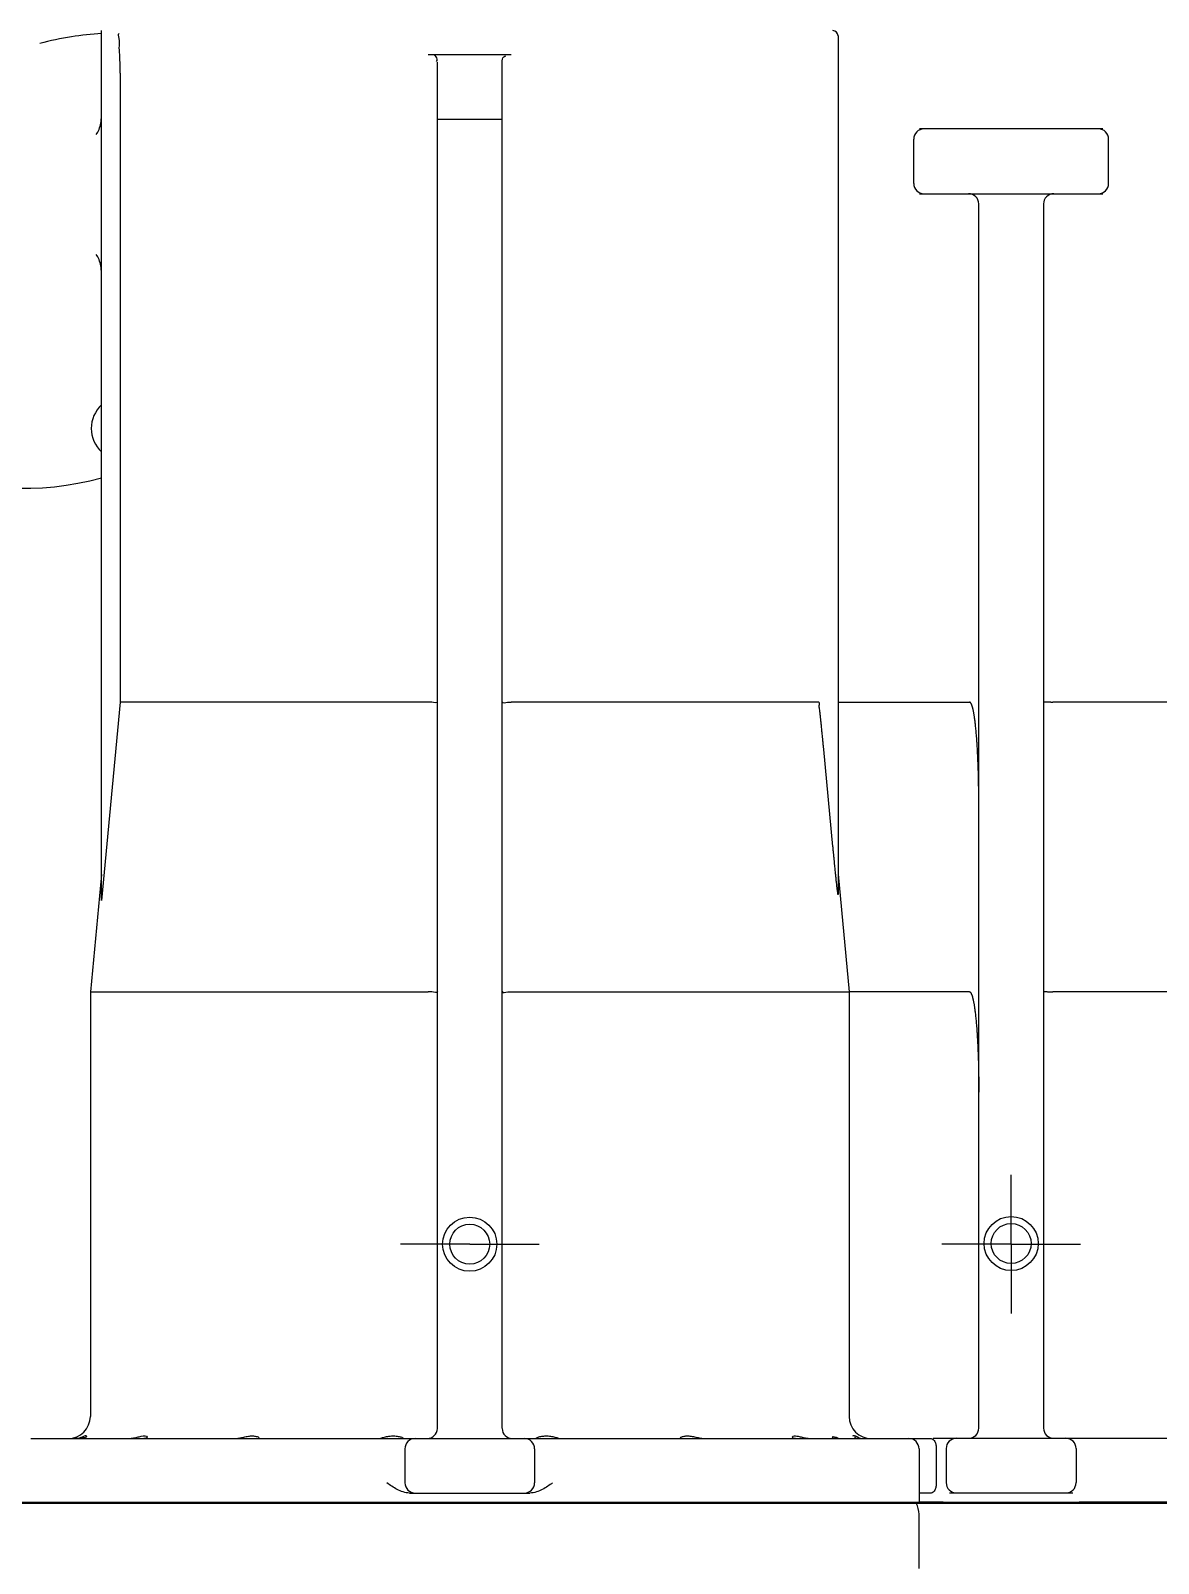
# Model space of a CAD drawing. Extents: x -18489 to 195597, y -1599 to 112111.
# Drawn here: x -16433.5 to -16367.4, y 8182.7 to 8272.6 of the extents above; entities that cross this region are included whole.
import ezdxf

# ---------------------------------------------------------------- set-up
doc = ezdxf.new("R2010")
doc.units = 0
doc.header["$LTSCALE"] = 100
doc.layers.add('188K-SM-03-F10-MECH-EQ-Y2257103$0$Micron CUP L10 CDA EQU$0$M-EQPM-AD', color=5, linetype='Continuous')

# ---------------------------------------------------------------- blocks, each defined once
blk = doc.blocks.new('188K-SM-03-F10-MECH-EQ-Y2257103$0$Micron CUP L10 CDA EQU$0$XCM7Q30CDA-200K$0$xCUP-L40-M03-HVAC-EQ$0$xCUP-L40-M03-HVAC-EQ$0$XCUP-L40-HVAC-EQ$0$C700')
for p, q in [((-263.41, -506.58), (-263.41, -538.32)), ((-644.24, -545.4), (-357.27, -545.4)), ((-262.88, -544.77), (-643.6, -544.77)), ((-281.93, -545.43), (-352.84, -545.43)), ((-277.5, -545.4), (-263.38, -545.4)), ((-262.88, -544.77), (-263.38, -545.27)), ((-263.38, -545.27), (284.66, -545.27)), ((-263.38, -576.75), (-263.38, -545.27)), ((262.87, -544.77), (-262.87, -544.77)), ((-355.47, -576.85), (-355.47, -556.86)), ((-281.28, -550.86), (-353.48, -550.86)), ((-279.3, -576.85), (-279.3, -556.86)), ((-273.48, -576.75), (-273.48, -556.76)), ((-270.49, -550.76), (-263.38, -550.76)), ((-37.98, -576.75), (-37.98, -556.76)), ((35.23, -550.76), (-35.23, -550.76)), ((37.98, -576.75), (37.98, -556.76)), ((-271.6, -582.85), (-643.04, -582.85)), ((-257.39, -582.75), (-270.49, -582.75)), ((257.38, -582.75), (-257.38, -582.75)), ((-225.95, -583.7), (-225.97, -583.75)), ((-336.37, -1306.77), (-336.37, -588.85)), ((-298.39, -588.85), (-298.39, -1306.77)), ((-18.99, -588.75), (-18.99, -1389.82)), ((18.99, -588.75), (18.99, -1389.82)), ((-222.4, -844.63), (-222.4, -595.74)), ((222.4, -844.63), (222.4, -595.74)), ((-317.38, -696.7), (-317.38, -656.08)), ((-317.38, -696.7), (-358.01, -696.7)), ((-317.38, -696.7), (-276.76, -696.7)), ((-317.38, -696.7), (-317.38, -737.32)), ((0, -696.7), (-40.62, -696.7)), ((0, -696.7), (40.62, -696.7)), ((-599.98, -844.73), (-341.86, -844.73)), ((-292.91, -844.73), (-222.4, -844.73)), ((-24.33, -844.63), (-222.4, -844.63)), ((-215.9, -913.66), (-222.4, -844.63)), ((222.4, -844.63), (24.33, -844.63)), ((215.92, -913.48), (222.4, -844.63)), ((204.89, -1014.56), (215.9, -898.35)), ((215.9, -898.35), (215.9, -1408.38)), ((-215.9, -1405.38), (-215.9, -901.8)), ((-212.91, -930), (-207.53, -986.73)), ((-585.55, -1014.66), (-341.83, -1014.66)), ((-215.9, -1014.66), (-292.94, -1014.66)), ((-204.56, -1014.56), (-24.28, -1014.56)), ((24.28, -1014.56), (204.89, -1014.56)), ((204.89, -1383.39), (204.89, -1014.56)), ((-374.51, -1318.77), (-374.51, -1344.76)), ((-263.57, -1312.77), (-371.2, -1312.77)), ((-260.26, -1318.77), (-260.26, -1344.76)), ((-371.2, -1350.76), (-263.57, -1350.76)), ((-18.99, -1356.36), (18.99, -1356.36)), ((24.28, -1394.34), (-24.28, -1394.34))]:
    blk.add_line(p, q)
for points in [[(-123.8, -582.75), (-123.71, -582.75), (-123.63, -582.77), (-123.57, -582.79), (-123.53, -582.83), (-123.5, -582.87), (-123.49, -582.92)], [(123.49, -582.92), (123.5, -582.87), (123.52, -582.83), (123.57, -582.79), (123.63, -582.77), (123.71, -582.75), (123.8, -582.75)]]:
    blk.add_lwpolyline(points)
for centre, radius in [((-317.38, -697.1), 15.87), ((0, -696.7), 15.87), ((-317.38, -697.1), 11.7), ((0, -696.7), 11.7)]:
    blk.add_circle(centre, radius)
for centre, radius, start, end in [((-250.71, -538.32), 12.69, 180, 210.52232), ((-349.47, -556.86), 6, 90, 180), ((-285.3, -556.86), 6, 0, 90), ((-31.99, -556.76), 6, 90, 180), ((31.98, -556.76), 6, 0, 90), ((-349.47, -576.85), 6, 180, 270), ((-342.37, -588.85), 6, 0, 90), ((-292.39, -588.85), 6, 90, 180), ((-285.3, -576.85), 6, 270, 0), ((-257.39, -576.75), 6, 180, 270), ((-235.4, -595.74), 12.99, 0, 90), ((-31.99, -576.75), 6, 180, 270), ((-24.99, -588.75), 6, 1.18406, 90), ((24.99, -588.75), 6, 90, 178.81594), ((31.98, -576.75), 6, 270, 0), ((235.39, -595.74), 12.99, 90, 180), ((261.57, -1312.92), 172.92, 246.66908, 105.31561), ((202.79, -1175.11), 19.04, 313.55821, 46.43104), ((-342.37, -1306.77), 6, 270, 0), ((-292.39, -1306.77), 6, 180, 270), ((-368.51, -1318.77), 6, 90, 180), ((-266.26, -1318.77), 6, 0, 90), ((-368.51, -1344.76), 6, 180, 270), ((-266.26, -1344.76), 6, 270, 0), ((-212.91, -1405.38), 3, 180, 270)]:
    blk.add_arc(centre, radius, start, end)
for points, knots in [([(-352.84, -545.43), (-353.28, -545.43), (-354.22, -545.42), (-355.7, -545.41), (-356.73, -545.4), (-357.27, -545.4)], [0, 0, 0, 0, 1.329312, 2.817531, 4.431162, 4.431162, 4.431162, 4.431162]), ([(-277.5, -545.4), (-278.04, -545.4), (-279.07, -545.41), (-280.55, -545.42), (-281.49, -545.43), (-281.93, -545.43)], [0, 0, 0, 0, 1.617691, 3.106051, 4.431259, 4.431259, 4.431259, 4.431259]), ([(-273.48, -556.76), (-273.48, -555.99), (-273.33, -554.52), (-272.71, -552.31), (-271.4, -550.76), (-270.49, -550.76)], [0, 0, 0, 0, 2.306396, 4.357776, 7.111232, 7.111232, 7.111232, 7.111232]), ([(-48.58, -556.76), (-47.62, -556.08), (-45.67, -554.7), (-42.56, -552.78), (-39.1, -551.24), (-36.53, -550.76), (-35.23, -550.76)], [0, 0, 0, 0, 3.524927, 7.180799, 10.946958, 14.850898, 14.850898, 14.850898, 14.850898]), ([(35.23, -550.76), (36.53, -550.76), (39.09, -551.24), (42.56, -552.78), (45.67, -554.7), (47.62, -556.08), (48.58, -556.76)], [0, 0, 0, 0, 3.90394, 7.670099, 11.325971, 14.850898, 14.850898, 14.850898, 14.850898]), ([(-270.49, -582.75), (-271.4, -582.75), (-272.71, -581.2), (-273.33, -579), (-273.48, -577.52), (-273.48, -576.75)], [0, 0, 0, 0, 2.753456, 4.804837, 7.111232, 7.111232, 7.111232, 7.111232]), ([(-229.11, -582.75), (-228.02, -582.75), (-225.65, -582.28), (-225.91, -583.58), (-225.95, -583.7)], [0, 0, 0, 0, 3.276364, 3.649474, 3.649474, 3.649474, 3.649474]), ([(-226.14, -584.23), (-226.65, -583.98), (-227.34, -583.58), (-228.09, -583.29), (-228.32, -583.22)], [0, 0, 0, 0, 1.694907, 2.400033, 2.400033, 2.400033, 2.400033]), ([(-214.82, -582.75), (-214.17, -582.75), (-212.78, -582.49), (-212.92, -583.25), (-212.94, -583.32)], [0, 0, 0, 0, 1.947802, 2.147791, 2.147791, 2.147791, 2.147791]), ([(-191.83, -584.19), (-192.06, -584.15), (-193.06, -583.94), (-194.95, -583.49), (-197.5, -582.93), (-199.31, -582.75), (-200.21, -582.75)], [0, 0, 0, 0, 0.674226, 3.083933, 5.822614, 8.51337, 8.51337, 8.51337, 8.51337]), ([(-124.68, -583.89), (-124.86, -583.94), (-125.68, -584.12), (-127.37, -584.39), (-129.82, -584.1), (-132.46, -583.55), (-135.06, -582.97), (-136.79, -582.75), (-137.6, -582.75)], [0, 0, 0, 0, 0.541456, 2.549177, 5.067699, 7.876643, 10.663202, 13.073947, 13.073947, 13.073947, 13.073947]), ([(-44.68, -584.28), (-45.58, -584.29), (-47.36, -584.12), (-49.11, -583.77), (-49.97, -583.55)], [0, 0, 0, 0, 2.680416, 5.346566, 5.346566, 5.346566, 5.346566]), ([(-37.76, -582.75), (-38.56, -582.75), (-39.94, -583.64), (-42.27, -584.11), (-43.84, -584.27), (-44.68, -584.28)], [0, 0, 0, 0, 2.4012, 4.606131, 7.126968, 7.126968, 7.126968, 7.126968]), ([(44.49, -584.28), (43.62, -584.26), (42.06, -584.07), (39.8, -583.59), (38.5, -582.75), (37.76, -582.75)], [0, 0, 0, 0, 2.603205, 4.707957, 6.938441, 6.938441, 6.938441, 6.938441]), ([(50.09, -583.52), (49.2, -583.75), (47.35, -584.13), (45.46, -584.3), (44.49, -584.28)], [0, 0, 0, 0, 2.765364, 5.662135, 5.662135, 5.662135, 5.662135]), ([(137.59, -582.75), (136.78, -582.75), (135.04, -582.97), (132.43, -583.55), (129.82, -584.11), (127.3, -584.37), (125.38, -584.09), (123.49, -583.6), (123.49, -582.92)], [0, 0, 0, 0, 2.435306, 5.234687, 8.018135, 10.511177, 12.529124, 14.566589, 14.566589, 14.566589, 14.566589]), ([(200.21, -582.75), (199.32, -582.75), (197.55, -582.92), (194.89, -583.5), (192.58, -584.06), (189.16, -584.73), (189.16, -583.59)], [0, 0, 0, 0, 2.66781, 5.39413, 7.789534, 11.205085, 11.205085, 11.205085, 11.205085]), ([(224.7, -584.19), (224.7, -583.22), (226.33, -583.09), (227.96, -582.81), (228.02, -583.04)], [0, 0, 0, 0, 2.921134, 3.626221, 3.626221, 3.626221, 3.626221]), ([(232.35, -582.75), (231.53, -582.75), (229.98, -582.93), (227.85, -583.27), (226.73, -583.95), (226.22, -584.2)], [0, 0, 0, 0, 2.460184, 4.675985, 6.364933, 6.364933, 6.364933, 6.364933]), ([(-292.91, -844.73), (-292.95, -844.73), (-293.03, -844.72), (-293.16, -844.68), (-293.29, -844.6), (-293.43, -844.49), (-293.56, -844.35), (-293.68, -844.18), (-293.8, -843.99), (-293.92, -843.78), (-294.04, -843.54), (-294.16, -843.27), (-294.27, -842.98), (-294.39, -842.65), (-294.51, -842.29), (-294.63, -841.9), (-294.75, -841.46), (-294.88, -840.98), (-295.01, -840.46), (-295.14, -839.89), (-295.27, -839.26), (-295.4, -838.57), (-295.54, -837.82), (-295.68, -837), (-295.82, -836.1), (-295.96, -835.12), (-296.11, -834.05), (-296.26, -832.89), (-296.41, -831.62), (-296.56, -830.23), (-296.71, -828.72), (-296.87, -827.07), (-297.02, -825.27), (-297.18, -823.32), (-297.33, -821.18), (-297.48, -818.85), (-297.63, -816.32), (-297.77, -813.55), (-297.91, -810.53), (-298.04, -807.24), (-298.15, -803.65), (-298.25, -799.73), (-298.33, -795.45), (-298.38, -790.77), (-298.39, -787.52), (-298.39, -785.82)], [0, 0, 0, 0, 0.114876, 0.249077, 0.405087, 0.581153, 0.769843, 0.975208, 1.200767, 1.446288, 1.711879, 2.001035, 2.316933, 2.662539, 3.040362, 3.4531, 3.904536, 4.397872, 4.936199, 5.523439, 6.164146, 6.862901, 7.624945, 8.455726, 9.361335, 10.348326, 11.423923, 12.595929, 13.87288, 15.264097, 16.779741, 18.430911, 20.229737, 22.189484, 24.324671, 26.651217, 29.186582, 31.949965, 34.9625, 38.247523, 41.830865, 45.741232, 50.010674, 54.675212, 59.775804, 59.775804, 59.775804, 59.775804]), ([(-336.37, -845.01), (-336.37, -845), (-336.42, -844.97), (-336.51, -844.95), (-336.66, -844.93), (-336.86, -844.9), (-337.11, -844.88), (-337.42, -844.85), (-337.77, -844.83), (-338.17, -844.81), (-338.61, -844.79), (-339.09, -844.78), (-339.6, -844.76), (-340.14, -844.75), (-340.7, -844.74), (-341.27, -844.74), (-341.66, -844.73), (-341.86, -844.73)], [0, 0, 0, 0, 0.040516, 0.132533, 0.280357, 0.48352, 0.740389, 1.048629, 1.405334, 1.807089, 2.250021, 2.729843, 3.241898, 3.781208, 4.342522, 4.92037, 5.508008, 5.508008, 5.508008, 5.508008]), ([(-18.99, -844.91), (-18.99, -843.83), (-22.2, -844.95), (-23.64, -844.63), (-24.33, -844.63)], [0, 0, 0, 0, 3.264784, 5.3511, 5.3511, 5.3511, 5.3511]), ([(18.99, -844.91), (18.99, -843.83), (22.2, -844.95), (23.64, -844.63), (24.33, -844.63)], [0, 0, 0, 0, 3.264784, 5.3511, 5.3511, 5.3511, 5.3511]), ([(-215.9, -901.8), (-215.9, -901.15), (-215.49, -904.41), (-215.36, -905.62), (-215.08, -908.11), (-214.85, -910.3), (-214.6, -912.73), (-214.35, -915.23), (-214.05, -918.16), (-213.78, -920.89), (-213.54, -923.35), (-213.34, -925.41), (-213.13, -927.65), (-212.98, -929.19), (-212.91, -930)], [0, 0, 0, 0, 1.93294, 4.053063, 6.125578, 8.754234, 10.889025, 13.386313, 16.305285, 19.716805, 21.632418, 23.703537, 25.943071, 28.363947, 28.363947, 28.363947, 28.363947]), ([(-298.39, -956.02), (-298.39, -957.71), (-298.38, -960.94), (-298.33, -965.6), (-298.25, -969.85), (-298.15, -973.75), (-298.04, -977.32), (-297.91, -980.6), (-297.78, -983.6), (-297.64, -986.35), (-297.49, -988.88), (-297.34, -991.19), (-297.19, -993.32), (-297.04, -995.27), (-296.88, -997.06), (-296.73, -998.7), (-296.57, -1000.2), (-296.42, -1001.58), (-296.27, -1002.85), (-296.13, -1004.01), (-295.98, -1005.07), (-295.84, -1006.05), (-295.7, -1006.94), (-295.56, -1007.76), (-295.42, -1008.51), (-295.29, -1009.2), (-295.16, -1009.82), (-295.03, -1010.4), (-294.9, -1010.92), (-294.78, -1011.4), (-294.66, -1011.83), (-294.54, -1012.22), (-294.42, -1012.58), (-294.3, -1012.91), (-294.18, -1013.2), (-294.07, -1013.47), (-293.95, -1013.71), (-293.83, -1013.92), (-293.71, -1014.11), (-293.58, -1014.27), (-293.46, -1014.41), (-293.32, -1014.53), (-293.19, -1014.6), (-293.06, -1014.65), (-292.98, -1014.66), (-292.94, -1014.66)], [0, 0, 0, 0, 5.070628, 9.708496, 13.954156, 17.843278, 21.407613, 24.675615, 27.672896, 30.422599, 32.945694, 35.261229, 37.386536, 39.337415, 41.128285, 42.772316, 44.281557, 45.667031, 46.938834, 48.106226, 49.177688, 50.160977, 51.063273, 51.891088, 52.650482, 53.346868, 53.985459, 54.570809, 55.107441, 55.599275, 56.049379, 56.460932, 56.837686, 57.18235, 57.497404, 57.785787, 58.050657, 58.295499, 58.520474, 58.725321, 58.913455, 59.089031, 59.244663, 59.378566, 59.493196, 59.493196, 59.493196, 59.493196]), ([(-207.53, -986.73), (-207.46, -987.5), (-207.31, -988.98), (-207.11, -991.13), (-206.86, -993.68), (-206.58, -996.53), (-206.28, -999.59), (-206.01, -1002.21), (-205.78, -1004.46), (-205.56, -1006.63), (-205.31, -1008.65), (-205.16, -1010.8), (-204.64, -1012.34), (-205.21, -1014.56), (-204.56, -1014.56)], [0, 0, 0, 0, 2.321556, 4.471688, 6.462929, 10.015888, 13.064357, 15.679653, 17.92257, 19.846339, 22.223809, 24.098836, 26.029711, 27.988955, 27.988955, 27.988955, 27.988955]), ([(-336.37, -1014.94), (-336.37, -1014.92), (-336.42, -1014.9), (-336.51, -1014.88), (-336.65, -1014.85), (-336.85, -1014.83), (-337.11, -1014.8), (-337.41, -1014.78), (-337.76, -1014.76), (-338.16, -1014.74), (-338.6, -1014.72), (-339.08, -1014.7), (-339.58, -1014.69), (-340.12, -1014.67), (-340.67, -1014.67), (-341.25, -1014.66), (-341.63, -1014.66), (-341.83, -1014.66)], [0, 0, 0, 0, 0.04029, 0.131671, 0.278481, 0.480293, 0.735514, 1.041849, 1.396427, 1.79587, 2.23634, 2.713583, 3.222977, 3.759577, 4.318169, 4.893323, 5.478273, 5.478273, 5.478273, 5.478273]), ([(-18.99, -1014.84), (-18.99, -1013.76), (-22.17, -1014.87), (-23.59, -1014.56), (-24.28, -1014.56)], [0, 0, 0, 0, 3.231265, 5.301761, 5.301761, 5.301761, 5.301761]), ([(18.99, -1014.84), (18.99, -1013.76), (22.17, -1014.87), (23.59, -1014.56), (24.28, -1014.56)], [0, 0, 0, 0, 3.231265, 5.301761, 5.301761, 5.301761, 5.301761]), ([(215.9, -1266.21), (215.9, -1267.63), (216.16, -1270.32), (217.16, -1274.01), (218.23, -1276.18), (218.9, -1277.09)], [0, 0, 0, 0, 4.263429, 8.055016, 11.434888, 11.434888, 11.434888, 11.434888]), ([(218.9, -1347.52), (218.23, -1348.41), (217.16, -1350.58), (216.16, -1354.24), (215.9, -1356.92), (215.9, -1358.33)], [0, 0, 0, 0, 3.359344, 7.128474, 11.366974, 11.366974, 11.366974, 11.366974]), ([(204.89, -1383.39), (204.89, -1384.64), (204.91, -1387.12), (205.01, -1390.77), (205.12, -1393.17), (205.18, -1394.34)], [0, 0, 0, 0, 3.75344, 7.443847, 10.952515, 10.952515, 10.952515, 10.952515]), ([(-18.99, -1389.82), (-18.99, -1390.96), (-19.14, -1392.9), (-20.73, -1393.54), (-21.15, -1393.6)], [0, 0, 0, 0, 3.418125, 4.708241, 4.708241, 4.708241, 4.708241]), ([(21.05, -1394.34), (20.22, -1393.62), (18.83, -1392.27), (19.43, -1390.67), (19.69, -1390.31)], [0, 0, 0, 0, 3.301266, 4.634028, 4.634028, 4.634028, 4.634028]), ([(205.18, -1394.34), (205.27, -1396.07), (205.67, -1399.49), (204.81, -1402.66), (206.43, -1406.69), (205.46, -1406.68)], [0, 0, 0, 0, 5.21129, 9.430542, 12.344158, 12.344158, 12.344158, 12.344158]), ([(215.78, -1406.76), (221.7, -1406.34), (233.9, -1405.01), (245.94, -1402.54), (252.06, -1400.9)], [0, 0, 0, 0, 17.803548, 36.792354, 36.792354, 36.792354, 36.792354])]:
    blk.add_open_spline(points, degree=3, knots=knots)
for points, start_tangent, end_tangent in [([(-224.7, -584.19), (-226.14, -584.23)], (0, -1), (-0.901258, 0.433283)), ([(-212.65, -583.4), (-215.69, -583.23)], (0, -1), (-0.959551, 0.281536)), ([(-189.16, -583.59), (-191.83, -584.19)], (0, -1), (-0.98336, 0.18167)), ([(-190.99, -582.75), (-189.16, -583.59)], (1, 0), (0, -1)), ([(-123.49, -582.92), (-124.68, -583.89)], (0, -1), (-0.964127, -0.265441)), ([(-49.97, -583.55), (-54.03, -582.75)], (-0.968948, 0.247266), (-1, 0)), ([(54.03, -582.75), (50.09, -583.52)], (-1, 0), (-0.9685, -0.249012)), ([(189.16, -583.59), (190.99, -582.75)], (0, 1), (1, 0)), ([(226.22, -584.2), (224.7, -584.19)], (-0.899052, -0.437843), (0, 1))]:
    blk.add_spline(points, degree=3, dxfattribs=dict(start_tangent=start_tangent, end_tangent=end_tangent))
blk = doc.blocks.new('188K-SM-03-F10-MECH-EQ-Y2257103')
at = {"layer": '188K-SM-03-F10-MECH-EQ-Y2257103$0$Micron CUP L10 CDA EQU$0$M-EQPM-AD', "lineweight": 0, "ltscale": 0.1, "xscale": 0.1, "yscale": 0.1, "zscale": 0.1, "rotation": 179.9999999999998}
blk.add_blockref('188K-SM-03-F10-MECH-EQ-Y2257103$0$Micron CUP L10 CDA EQU$0$XCM7Q30CDA-200K$0$xCUP-L40-M03-HVAC-EQ$0$xCUP-L40-M03-HVAC-EQ$0$XCUP-L40-HVAC-EQ$0$C700', (-16407.789, 8131.79), dxfattribs=at)

msp = doc.modelspace()

# ---------------------------------------------------------------- block references
msp.add_blockref('188K-SM-03-F10-MECH-EQ-Y2257103', (0, 0))

doc.saveas('drawing.dxf')
